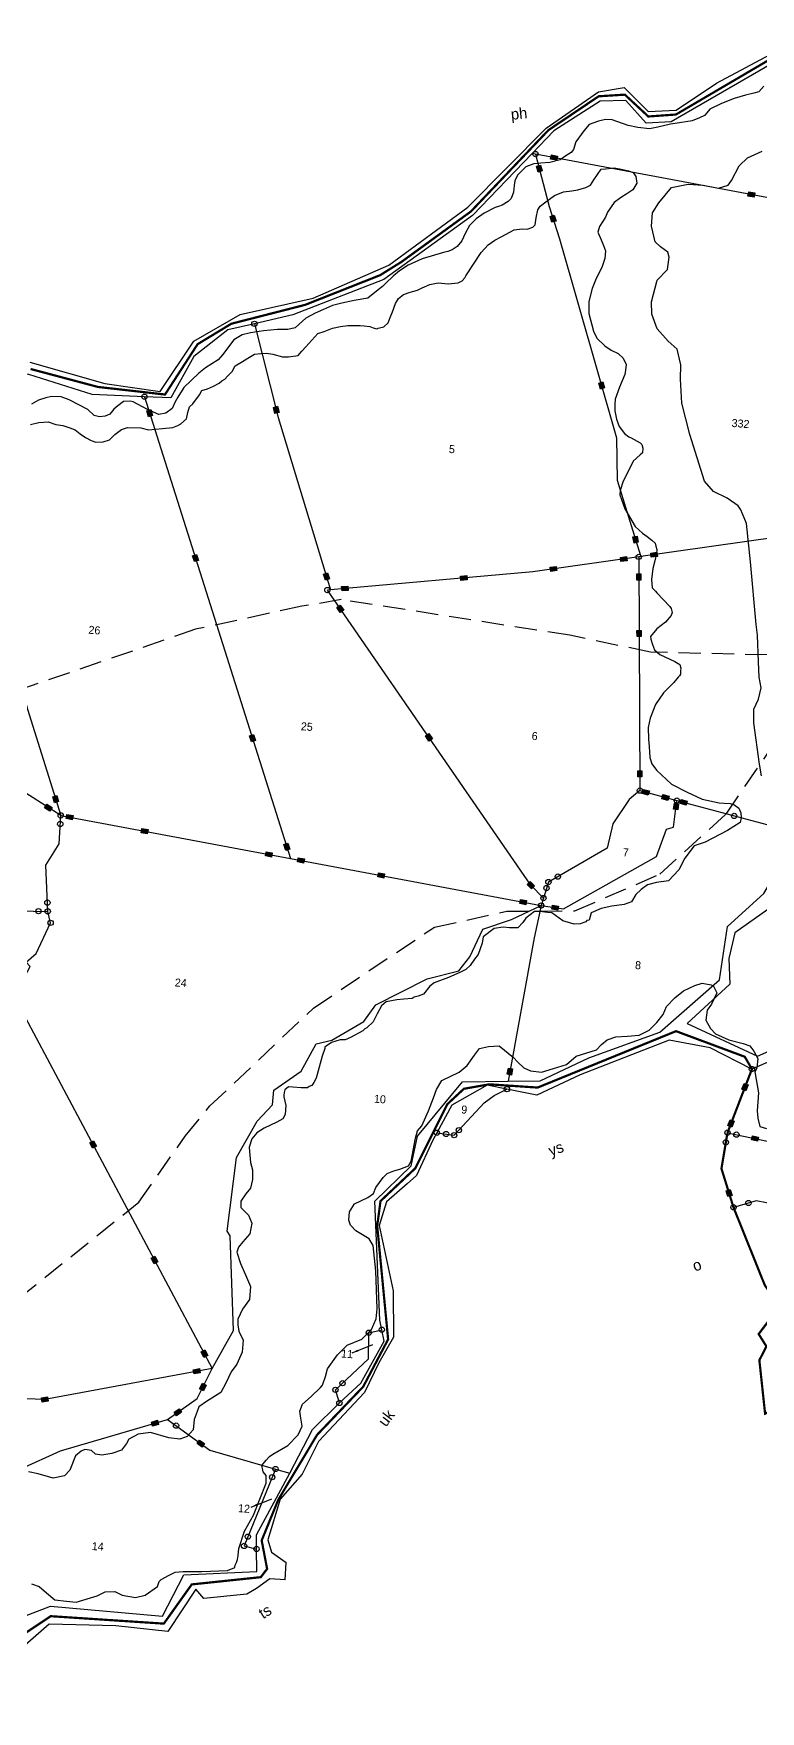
# Model space of a CAD drawing. Header units: metres. Extents: x 317818 to 324787, y 1863824 to 1868617.
# Drawn here: x 322096 to 322977, y 1866196 to 1868229 of the extents above; entities that cross this region are included whole.
import ezdxf

# ---------------------------------------------------------------- set-up
doc = ezdxf.new("R2010")
doc.units = ezdxf.units.M
doc.linetypes.add('DASHDOT', pattern=[1, 0.5, -0.25, 0, -0.25])
doc.linetypes.add('DASHED', pattern=[0.75, 0.5, -0.25])
for name, color, linetype in [('LINE_FOOTPATH', 1, 'DASHED'), ('OFF', 1, 'Continuous'), ('POLY_HATCH', 12, 'Continuous'), ('POLY_PARCEL', 6, 'Continuous'), ('POLY_WATER', 4, 'Continuous'), ('SYM_ARROW', 1, 'Continuous'), ('SYM_STONE', 1, 'Continuous'), ('TEXT_MAPOUT', 7, 'Continuous'), ('TEXT_PARCEL', 7, 'Continuous'), ('V_BOUND_LINE', 7, 'Continuous'), ('V_BOUND_STREAM_LINE', 7, 'DASHDOT')]:
    doc.layers.add(name, color=color, linetype=linetype)
doc.styles.add('TEXT_MAP', font='')
doc.styles.get('TEXT_MAP').set_extended_font_data('Kruti Dev 050')
doc.dimstyles.get("Standard").update_dxf_attribs({"dimtxt": 0.18, "dimasz": 0.18, "dimexe": 0.18, "dimexo": 0.0625, "dimgap": 0.09, "dimtad": 0, "dimtih": 1, "dimtoh": 1, "dimdec": 4, "dimzin": 0, "dimdsep": 46, "dimtxsty": 'Standard', "dimcen": 0.09, "dimadec": 0, "dimazin": 0, "dimtfac": 1, "dimtdec": 4, "dimtofl": 0, "dimtmove": 0, "dimatfit": 3, "dimfxl": 1, "dimtolj": 1, "dimtzin": 0, "dimarcsym": 0})

# ---------------------------------------------------------------- blocks, each defined once
blk = doc.blocks.new('STONESQUAREFILLED')
blk.add_hatch(color=256).paths.add_polyline_path([(0.7, -0.48), (0.7, 0.48), (-0.7, 0.48), (-0.7, -0.48)])
blk.add_lwpolyline([(-0.7, 0.48), (0.7, 0.48), (0.7, -0.48), (-0.7, -0.48)], close=True)
blk = doc.blocks.new('STONE')
blk.add_circle((0, 0), 0.851)
blk = doc.blocks.new('TEXTARROW')
blk.add_leader([(0.04, -0.01), (8.68, -0.01)], dimstyle='Standard', override={"dimtxt": 2.5, "dimasz": 2.5, "dimexe": 1.25, "dimexo": 0.625, "dimgap": 0.625, "dimtad": 1, "dimtih": 0, "dimtoh": 0, "dimzin": 8, "dimcen": 2.5, "dimtofl": 1})
blk = doc.blocks.new('222')
at = {"layer": 'LINE_FOOTPATH', "ltscale": 10}
for points in [[(112.65, 179.88), (116.42, 182.68), (116.98, 192.02), (138.92, 222.12), (144.54, 228.08), (219.37, 297.51), (228.68, 313.11), (233.77, 320.3), (255.38, 343.97), (281.19, 364.13), (297.18, 368.87), (312.46, 370.09), (330.9, 379.74), (344.78, 394.29), (366.41, 431.45), (379.2, 454.6), (413.1, 487.74), (443.49, 497.73), (491.79, 500.71), (520.42, 512.46), (579.2, 534.14)], [(366.41, 431.45), (325.15, 429.36), (306.74, 431.82), (254.88, 436.03), (246.15, 433.89), (222.6, 426.97), (183.37, 410.13), (144.46, 376.43), (104.34, 329.49)]]:
    blk.add_lwpolyline(points, dxfattribs=at)
at = {"layer": 'OFF'}
blk.add_lwpolyline([(258.52, 215.25), (258.39, 219.14)], dxfattribs=at)
at = {"layer": 'POLY_HATCH'}
for points in [[(352.1, 403.48), (351.45, 406.05), (349.52, 415.27), (349.31, 418.27), (350.17, 420.63), (350.6, 423.2), (349.95, 425.56), (349.52, 428.99), (348.88, 434.99), (348.45, 437.34), (346.09, 451.28), (344.57, 459.8), (343.5, 461.94), (343.07, 462.8), (342.43, 463.66), (339.85, 465.16), (336.63, 466.44), (334.48, 468.59), (330.4, 478.88), (328.04, 485.73), (327.4, 491.09), (327.18, 494.31), (326.11, 497.74), (323.96, 499.45), (321.33, 501.98), (319.83, 505.2), (319.61, 507.99), (320.47, 512.91), (322.62, 515.49), (322.83, 518.27), (322.4, 519.34), (320.68, 520.42), (319.4, 521.49), (318.32, 524.92), (318.32, 527.92), (319.61, 530.28), (322.19, 533.92), (325.84, 534.99), (329.27, 534.99), (332.71, 534.56), (334.86, 535.42), (335.5, 536.49), (337, 539.92), (338.72, 541.85), (341.94, 543.56)], [(341.25, 558.22), (340.18, 556.86), (339.11, 556.47), (337.27, 555.89), (334.75, 554.92), (332.03, 553.57), (329.51, 552.12), (328.86, 551.29), (328.37, 550.62), (327.3, 550.04), (325.75, 549.26), (321.97, 548.39), (320.9, 548.1), (318.09, 547.23), (316.25, 546.74), (313.63, 546.84), (311.4, 547.13), (307.71, 548.1), (306.26, 548.1), (304.7, 547.61), (302.67, 546.74), (301.6, 545.19), (299.95, 542.58), (299.56, 540.84), (299.08, 540.16), (297.97, 539.26), (296.71, 538.3), (294.48, 537.52), (292.44, 537.23), (290.89, 536.94), (289.15, 536.17), (287.4, 534.13), (286.92, 532.87), (286.82, 531.81), (286.82, 530.26), (286.4, 528.85), (285.72, 528.07), (284.46, 527.2), (283.68, 526.81), (282.91, 526.52), (280.58, 525.07), (278.83, 523.71), (277.47, 522.07), (276.6, 520.23), (276.02, 518.49), (275.05, 517.13), (273.98, 516.36), (273.01, 515.87), (272.04, 515.58), (267.39, 513.84), (264.35, 512.14), (262.51, 510.78), (261.15, 509.42), (259.6, 507.78), (258.92, 506.91), (258.04, 506.13), (255.81, 504.1), (252.81, 503.33), (250.09, 502.55), (248.05, 501.87), (246.11, 500.81), (244.27, 499.84), (242.23, 498.58), (240.84, 497.09), (240.06, 496.21), (238.41, 495.73), (236.08, 495.54), (232.98, 495.05), (230.07, 494.37), (228.23, 493.79), (226.48, 492.54), (224.15, 488.95), (223.28, 487.79), (220.57, 485.76), (219.11, 484.5), (216.01, 481.01), (214.8, 478.73), (214.32, 477.67), (213.73, 476.12), (212.38, 474.96), (210.82, 474.57), (208.21, 475.44), (204.91, 476.99), (204.23, 477.09), (202.68, 476.89), (201.51, 475.83), (200.64, 474.96), (199.86, 473.79), (198.8, 473.31), (197.54, 473.02), (196.37, 473.21), (194.82, 474.47), (190.46, 476.31), (188.61, 476.89), (186.48, 476.8), (185.22, 476.41), (183.57, 475.73), (182.11, 474.76)], [(182.24, 470.18), (184.08, 470.76), (186.12, 471.05), (187.87, 470.57), (189.5, 470.47), (191.06, 470.08), (192.32, 469.69), (193.48, 468.92), (194.74, 468.14), (196.1, 467.56), (197.17, 467.27), (198.82, 467.46), (200.17, 468.04), (201.34, 469.3), (202.7, 470.56), (204.05, 471.14), (207.06, 471.24), (208.81, 470.95), (211.91, 471.43), (214.24, 471.82), (215.31, 472.4), (215.98, 472.79), (217.15, 474.05), (217.34, 475.5), (217.63, 476.76), (218.31, 477.53), (219.62, 479.65), (220.11, 480.62), (221.37, 481.11), (222.63, 481.78), (223.89, 482.56), (224.47, 483.14), (225.05, 483.53), (225.63, 484.3), (226.6, 485.37), (227.19, 486.72), (228.74, 487.79), (229.9, 488.66), (231.36, 489.63), (232.72, 489.92), (233.98, 490.11), (235.43, 489.92), (237.66, 489.53), (239.02, 489.63), (241.15, 490.11), (241.93, 491.08), (242.71, 492.14), (245.23, 495.34), (246.59, 495.92), (248.43, 496.79), (250.17, 497.27), (251.82, 497.66), (254.54, 497.86), (255.51, 497.86), (256.77, 497.76), (257.55, 497.56), (258.39, 497.34), (258.68, 497.53), (259.94, 497.92), (260.81, 498.89), (261.2, 500.15), (261.59, 501.41), (262.17, 503.34), (262.75, 504.5), (263.82, 505.47), (265.27, 506.15), (266.83, 506.73), (267.89, 507.31), (269.54, 508.18), (271.38, 508.67), (273.62, 508.67), (275.85, 509.05), (276.72, 509.54), (277.3, 510.22), (277.5, 510.7), (280.5, 516.22), (281.96, 518.06), (283.41, 519.22), (284.77, 520.09), (287.58, 521.83), (289.38, 522.18), (290.44, 522.18), (291.7, 522.76), (292.19, 523.34), (292.29, 524.89), (292.58, 526.73), (292.97, 527.6), (294.23, 528.67), (296.07, 530.22), (298.01, 531.18), (299.85, 531.57), (301.21, 531.86), (302.96, 532.54), (303.93, 533.12), (304.6, 534.38), (306.08, 536.85), (307.05, 537.04), (308.99, 537.43), (310.54, 537.24), (312.29, 536.95), (313.36, 536.66), (314.03, 535.78), (314.33, 534.33), (313.55, 532.78), (312.29, 531.81), (310.93, 530.75), (309.57, 529.59), (308.22, 527.36), (307.83, 526.2), (306.64, 523.98), (306.35, 522.72), (307.22, 521.07), (307.9, 519.81), (308.39, 518.65), (308.39, 516.91), (307.9, 514.88), (306.74, 512.26), (306.06, 509.94), (305.48, 507.03), (305.67, 504.32), (307.03, 500.45), (307.92, 498.91), (309.86, 497.36), (311.31, 496.49), (312.96, 495.81), (314.13, 494.84), (314.9, 493.49), (314.9, 492.23), (314.8, 491.26), (313.83, 488.26), (313.06, 485.55), (313.06, 484.39), (313.16, 482.94), (313.64, 481.1), (314.42, 479.45), (315.68, 478), (316.74, 477.32), (317.23, 477.13), (319.36, 476.16), (319.75, 475.79), (320.04, 475.02), (320.04, 473.95), (319.56, 473.47), (318.1, 471.92), (317.13, 469.5), (316.16, 467.27), (315.68, 465.14), (315.68, 464.17), (317.04, 461.07), (319.66, 457.3), (321.4, 455.94), (322.47, 455.26), (323.63, 454.49), (324.43, 453.93), (324.58, 453.21), (324.87, 452.49), (324.87, 451.62), (324.58, 449.89), (324.29, 448.16), (324.14, 445.71), (324.43, 443.83), (325.3, 443.11), (325.59, 442.82), (328.77, 439.94), (329.06, 439.51), (329.35, 438.64), (329.2, 437.92), (328.05, 436.33), (326.17, 434.74), (324.87, 432.87), (325.01, 432.29), (325.44, 431.14), (326.02, 429.98), (327.32, 428.97), (330.79, 427.68), (331.93, 427.12), (332.22, 426.25), (332.22, 425.68), (332.22, 424.96), (332.08, 424.52), (331.79, 424.23), (330.92, 422.94), (328.75, 420.48), (327.16, 417.74), (326.15, 414.57), (325.86, 412.41), (326.15, 409.81), (326.44, 408.22), (326.73, 405.77), (327.31, 404.33), (328.47, 403.03), (332.08, 400.14), (335.69, 398.56), (339.16, 397.26), (343.06, 396.73), (344.21, 396.73), (345.51, 396.73), (346.38, 396.59), (347.54, 395.87), (348.12, 394.86), (348.26, 393.7), (348.12, 392.69), (345.37, 390.67), (340.6, 387.64), (338.14, 386.63), (336.26, 383.75), (335.11, 381.01), (332.94, 378.41), (330.34, 377.83), (328.32, 377.11), (327.02, 375.96), (325.86, 374.81), (324.99, 373.07), (323.4, 372.35), (320.66, 371.78), (318.34, 371.05), (316.18, 369.9), (315.85, 368.25), (315.27, 368.11), (315.13, 367.82), (313.83, 367.24), (312.53, 367.1), (309.92, 367.67), (307.32, 369.26), (306.31, 369.26), (304.58, 369.41), (303.42, 369.26), (301.54, 367.67), (300.96, 366.66), (299.95, 365.37), (298.07, 365.22), (296.63, 365.22), (294.61, 364.79), (292.29, 362.77), (292.15, 361.33), (291.43, 358.73), (290.7, 357.58), (289.84, 356.13), (288.97, 355.12), (287.67, 354.4), (285.21, 353.1), (282.03, 351.66), (281.16, 350.8), (279.86, 348.92), (278.71, 348.34), (277.84, 348.05), (277.41, 347.77), (275.53, 347.48), (273.94, 347.19), (271.63, 346.61), (270.61, 345.6), (269.75, 343.73), (268.98, 341.87), (267.68, 340.43), (267.24, 340.14), (266.81, 339.71), (264.21, 337.98), (263.05, 337.4), (261.89, 337.26), (260.02, 336.54), (258.86, 335.67), (258.57, 335.38), (258.57, 335.09), (258.14, 333.36), (257.13, 328.31), (256.69, 327.3), (256.26, 326.58), (255.68, 326.29), (255.39, 326), (253.95, 325.86), (252.07, 325.86), (251.06, 325.86), (250.33, 325.14), (250.19, 324.56), (250.19, 323.98), (250.19, 323.55), (250.77, 321.68), (250.77, 319.66), (250.33, 318.65), (249.03, 317.78), (246.29, 316.19), (244.7, 315.04), (243.68, 313.6), (243.25, 311.72), (243.4, 310.71), (243.83, 308.26), (244.4, 306.7), (244.54, 304.54), (244.25, 302.52), (243.24, 301.22), (242.23, 299.49), (242.38, 298.05), (244.25, 296.46), (245.12, 294.73), (244.83, 292.28), (243.39, 290.4), (242.52, 289.1), (242.23, 287.95), (243.24, 285.5), (244.54, 283.04), (245.84, 280.45), (245.84, 277.56), (244.4, 275.25), (243.51, 272.97), (243.65, 271.67), (243.94, 270.23), (245.1, 268.36), (245.1, 265.62), (244.09, 262.87), (242.93, 261), (241.92, 258.4), (240.91, 256.24), (237.87, 253.93), (236.28, 252.63), (235.96, 251.56), (235.38, 249.69), (235.38, 247.38), (234.08, 245.79), (232.49, 245.07), (230.04, 245.22), (225.85, 246.08), (223.1, 245.5), (221.08, 244.21), (220.64, 243.2), (219.63, 241.61), (217.46, 240.74), (215.3, 240.17), (213.85, 240.31), (212.84, 241.03), (211.39, 241.18), (210.53, 240.74), (209.37, 239.59), (208.36, 236.27), (207.2, 234.97), (204.75, 234.25), (201.28, 234.97), (199.11, 235.26)], [(201.64, 210.15), (203.38, 209.72), (205.11, 208.42), (207.13, 206.98), (209.73, 206.83), (211.9, 206.83), (216.53, 208.56), (218.26, 209.57), (220.43, 209.86), (222.16, 209.14), (225.2, 208.85), (227.33, 209.52), (229.93, 211.68), (230.22, 212.84), (230.65, 213.27), (232.38, 214.42), (233.68, 215.15), (235.42, 215.43), (239.61, 215.72), (245.39, 216.44), (246.98, 217.17), (246.98, 217.74), (247.27, 218.32), (247.41, 219.04), (247.56, 219.91), (247.56, 221.49), (248.57, 225.53), (250.3, 229.28), (252.62, 236.64), (252.47, 238.37), (251.75, 239.09), (251.64, 239.5), (251.35, 240.51), (252.22, 241.81), (252.94, 242.68), (253.66, 243.25), (256.84, 245.42), (259.01, 248.01), (259.73, 250.03), (259.3, 251.76), (259.01, 253.35), (259.44, 254.94), (261.32, 256.81), (263.2, 258.98), (263.63, 259.55), (264.21, 261.57), (264.5, 263.3), (266.52, 266.62), (268.55, 268.93), (271.73, 270.52), (273.75, 272.83), (274.62, 275.28), (274.62, 277.59), (273.76, 286.05), (272.74, 291.68), (271.73, 293.12), (268.55, 294.71), (267.25, 295.86), (266.82, 297.02), (266.82, 298.89), (267.83, 300.77), (270.72, 302.36), (271.93, 303.34), (272.37, 304.78), (273.81, 307.09), (274.68, 308.1), (276.12, 308.82), (277.42, 309.25), (279.3, 310.12), (279.88, 311.27), (280.46, 316.46), (280.75, 318.19), (281.62, 319.35), (282.92, 322.81), (283.78, 325.84), (284.36, 327.72), (285.37, 329.88), (289.13, 332.04), (290.86, 333.63), (292.31, 336.08), (293.32, 337.67), (295.34, 338.25), (297.66, 338.54), (301.13, 336.23), (302.14, 335.22), (303.58, 334.06), (305.17, 333.49), (307.63, 333.34), (310.23, 334.35), (313.12, 335.51), (315.14, 337.53), (319.62, 339.26), (320.64, 340.55), (321.86, 341.68), (323.74, 342.54), (326.34, 342.83), (328.94, 343.27), (331.11, 344.56), (332.7, 346.44), (334, 348.32), (334.58, 350.19), (336.31, 352.21), (338.19, 353.94), (340.65, 355.38), (342.24, 355.96), (344.26, 355.77), (344.82, 355.49), (345.66, 354.09), (344.68, 351.42), (343.83, 350.01), (343.69, 347.77), (344.82, 345.94), (346.09, 344.82), (349.18, 343.7), (352.42, 343.13), (353.96, 342.71), (354.95, 341.59), (355.93, 340.04), (355.93, 337.94), (355.79, 337.52), (355.51, 336.95), (356.68, 332.36), (356.68, 328.28), (356.97, 326.6), (357.53, 324.77), (359.08, 324.49)]]:
    blk.add_lwpolyline(points, dxfattribs=at)
at = {"layer": 'POLY_PARCEL'}
for points in [[(291.1, 539.18), (290.35, 539.27)], [(291.1, 539.18), (295.01, 527.67), (297.92, 520.57), (313.99, 476.91), (314.85, 467.37), (319.93, 454.36), (321.41, 450.65)], [(344.1, 533.26), (291.1, 539.18)], [(230.81, 496.46), (237.7, 475.82), (252.31, 438.07)], [(207.34, 478.28), (247.76, 377.13)], [(370.73, 459.38), (367.94, 460.77), (321.41, 450.65)], [(320.94, 450.55), (297.43, 445.44), (252.31, 438.07)], [(321.41, 450.65), (320.94, 450.55)], [(320.94, 450.55), (325.07, 398.14)], [(171.26, 446.91), (184.61, 410.89), (186.23, 406.24), (195.45, 382.99)], [(252.31, 438.07), (251.58, 437.96)], [(305.19, 372.44), (302.14, 375.11), (251.58, 437.96)], [(304.8, 370.75), (309.84, 370.33), (329.91, 383.63), (331.64, 389.94), (333.2, 390.54), (333.52, 396.53)], [(325.07, 398.14), (322.82, 395.98), (319.53, 390.28), (318.66, 384.67), (306.03, 376.12), (305.19, 372.44)], [(325.07, 398.14), (333.52, 396.53)], [(333.52, 396.53), (360.95, 391.31)], [(195.45, 382.99), (184.43, 388.93), (179.38, 384.3), (177.58, 384.35), (176.25, 382.33)], [(194.13, 361.26), (192.97, 371.62), (195.6, 376.62), (195.45, 382.99)], [(195.45, 382.99), (247.76, 377.13)], [(247.76, 377.13), (304.8, 370.75)], [(238.62, 261.48), (242.74, 270.31), (240.44, 291.5), (239.67, 292.5), (240.59, 309.16), (244.59, 317.68), (247.82, 321.6), (247.82, 324.9), (253.67, 329.58), (256.58, 336), (260, 337.11), (266.9, 341.79), (269.36, 345.7), (280.43, 352.38), (287.36, 354.76), (289.66, 358.07), (292.13, 364.44), (298.37, 367.08), (304.8, 370.75)], [(304.8, 370.75), (303.78, 363.35), (300.28, 330.79)], [(305.19, 372.44), (304.8, 370.75)], [(174.74, 360.27), (194.13, 361.26)], [(188.02, 341.6), (191.07, 348.59), (190.12, 349.49), (192.23, 351.64), (194.97, 358.74), (194.13, 361.26)], [(188.02, 341.6), (238.62, 261.48)], [(285.13, 318.06), (289.08, 317.8), (295.27, 325.51), (297.39, 327.35), (300.16, 328.99)], [(350.38, 322.86), (371.54, 320.02), (372.73, 318.48), (373.91, 310.51), (371.66, 310.09), (369.53, 307.91), (367.17, 308.09), (365.04, 307.2), (357.94, 308.09), (352.96, 306.23)], [(267.73, 255.83), (266.63, 258.71), (273.55, 266.2), (273.17, 272.06), (276.04, 272.97)], [(238.62, 261.48), (201.54, 251.73), (151.81, 249.83)], [(229.44, 249.27), (235.75, 254.5), (238.62, 261.48)], [(142.92, 207), (164.84, 221.37), (170.55, 228.67), (197.3, 235.75), (205.92, 240.49), (229.44, 249.27)], [(229.44, 249.27), (239.44, 243.12), (254.48, 239.96)], [(254.48, 239.96), (248.7, 222.19), (251.55, 221.7)], [(254.48, 239.96), (257.78, 239.26)]]:
    blk.add_lwpolyline(points, dxfattribs=at)
at = {"layer": 'POLY_WATER'}
for points in [[(181.01, 484.13), (198.19, 480.57), (210.75, 479.68), (217.48, 491.57), (227.44, 498.28), (243.57, 503.22), (260.02, 511.87), (276.79, 526.19), (293.08, 545.2), (304.18, 554.17), (309.93, 555.55), (315.69, 550.61), (321.92, 551.34), (330.59, 558.06), (350.61, 570.75)], [(350.93, 568.98), (321.03, 548.67), (315.44, 547.95), (310.5, 552.72), (304.75, 552.15), (294.8, 544.66), (290.35, 539.27)], [(290.35, 539.27), (278.01, 524.33), (259.13, 508.55), (239.27, 499.09), (230.81, 496.46)], [(230.81, 496.46), (224.93, 494.64), (217.72, 488.09), (213.26, 478.47), (207.34, 478.28)], [(207.34, 478.28), (195.52, 477.9), (181.01, 481.38), (159.05, 479.84)], [(300.28, 330.79), (307.45, 331.43), (318, 337.4), (333.52, 344.31), (346.09, 356.99), (346.96, 369.13), (354.55, 377.11), (358.38, 384.82), (359.12, 389.45), (360.95, 391.31)], [(365, 390.8), (358.25, 382.27), (355.76, 373.62), (348.71, 367.79), (347.83, 361.95), (348.44, 356.25), (339.5, 346.66), (355.83, 340.55), (372.83, 349.61), (382.57, 350.21), (401.05, 345.72), (409.59, 340.95), (413.96, 329.08), (422.09, 327.58)], [(402.73, 342.97), (382.78, 347.19), (373.57, 347.39), (354.82, 337.55)], [(354.82, 337.55), (345.08, 341.63), (335.74, 342.63), (316.32, 333.44), (306.97, 328.14), (300.16, 328.99)], [(276.04, 272.97), (275.46, 275.08), (272.37, 301.65), (279.96, 310.17), (280.83, 316.94), (290.04, 329.89), (300.28, 330.79)], [(300.16, 328.99), (295.62, 329.55), (288.02, 324.51), (285.13, 318.06)], [(285.13, 318.06), (284.34, 316.29), (281.3, 308.15), (279.36, 306.07), (274.99, 301.71), (273.71, 296.28), (277.94, 281.86), (278.82, 271.46), (275.93, 265.49), (273.17, 258.58), (263.7, 246.84), (260.54, 239.26), (256.04, 233.29), (253.95, 223.97), (254.96, 221.22), (258.39, 219.14)], [(267.73, 255.83), (272.23, 260.59), (276.74, 270.46), (276.04, 272.97)], [(257.78, 239.26), (262.15, 249.46), (267.73, 255.83)], [(251.55, 221.7), (251.27, 224.91), (257.78, 239.26)], [(198.65, 201.9), (206.24, 205.46), (231.58, 205.12), (235.68, 214.71), (252.01, 216.66), (251.55, 221.7)], [(258.52, 215.25), (255.03, 215.25), (252.21, 212.83), (250.12, 211.43), (240.51, 209.75), (238.57, 211.69), (232.99, 201.7), (221.23, 202.17), (206.24, 201.43), (200.61, 195.76), (196.16, 192.98), (196.5, 189.29), (194.68, 189.09), (190.85, 190.77), (182.19, 190.03), (170.96, 182.18), (167.67, 180.64), (168.54, 178.96)]]:
    blk.add_lwpolyline(points, dxfattribs=at)
at = {"layer": 'V_BOUND_LINE', "const_width": 0.5}
for points in [[(350.38, 322.86), (354.82, 337.55)], [(352.96, 306.23), (349.62, 314.72), (350.38, 322.86)], [(395.96, 251.12), (389.64, 253.68), (365.76, 261.71), (363.47, 260.48), (361.3, 272.37), (362.65, 275.59), (360.71, 278.23), (365, 284.85), (361.3, 289.24), (352.96, 306.23)]]:
    blk.add_lwpolyline(points, dxfattribs=at)
at = {"layer": 'V_BOUND_STREAM_LINE', "ltscale": 10, "const_width": 0.5}
for points in [[(181.32, 482.62), (196.72, 479.71), (211.91, 479.12), (218.39, 490.95), (225.61, 496.09), (241.87, 501.55), (258.23, 509.45), (262.8, 512.79), (277.56, 525.25), (293.6, 544.76), (304.33, 553.19), (310.17, 553.99), (315.8, 549.48), (321.97, 550.38), (343.11, 564.96)], [(354.82, 337.55), (353, 340.19), (337.15, 344.79), (307.01, 329.85), (296.11, 329.78), (290.49, 328.36), (287.03, 324.64), (280.87, 309.7), (273.62, 301.79), (273.29, 296.18), (277.62, 270.9), (272.81, 259.88), (263.26, 248.32), (255.61, 233.11), (252.56, 223.71), (254.25, 217.42), (252.97, 215.46), (237.59, 212.69), (231.97, 203.43), (206.44, 203.23), (195.27, 194.51)]]:
    blk.add_lwpolyline(points, dxfattribs=at)
at = {"layer": 'SYM_ARROW', "xscale": 0.5767211089446391, "yscale": 0.5767211089446391, "zscale": 0.5767211089446391, "rotation": 25.99546867298595}
for p in [(269.74, 267.27), (249.64, 231.03)]:
    blk.add_blockref('TEXTARROW', p, dxfattribs=at)
at = {"layer": 'SYM_STONE', "xscale": 0.7, "yscale": 0.7, "zscale": 0.7}
for p in [(291.1, 539.18), (230.81, 496.46), (207.34, 478.28), (320.94, 450.55), (251.58, 437.96), (325.07, 398.14), (333.52, 396.53), (346.65, 394.03), (195.45, 382.99), (195.5, 381.06), (308.07, 377.5), (305.71, 374.74), (306.03, 376.12), (304.8, 370.75), (305.19, 372.44), (193.91, 363.21), (192.06, 361.16), (194.13, 361.26), (194.97, 358.74), (354.82, 337.55), (300.16, 328.99), (350.18, 320.7), (350.38, 322.86), (352.42, 322.59), (285.13, 318.06), (287.23, 317.92), (289.08, 317.8), (290.04, 318.99), (352.96, 306.23), (356.24, 307.45), (273.17, 272.06), (276.04, 272.97), (268.11, 260.31), (266.63, 258.71), (267.73, 255.83), (231.44, 248.04), (253.86, 238.07), (254.48, 239.96), (248.7, 222.19), (249.39, 224.33), (251.55, 221.7)]:
    blk.add_blockref('STONE', p, dxfattribs=at)
at = {"layer": 'SYM_STONE'}
for p, rotation in [((292.19, 535.99), 290.1795953644469), ((295.32, 538.71), 353.6210259273459), ((340.24, 533.69), 353.6210259273469), ((296.12, 524.97), 290.1795953644469), ((309.77, 488.39), 290.1795953644466), ((208.77, 474.71), 291.7830329223669), ((237.13, 477.52), 288.4588095375688), ((319.93, 454.36), 104.7593967710632), ((317.6, 449.82), 12.26651539868665), ((324.34, 451.29), 12.2665153986868), ((302.01, 446.44), 12.26651539868589), ((321.29, 446.05), 274.5064878256949), ((221.46, 442.95), 291.783032922366), ((251.17, 441), 111.1603176676919), ((282.03, 442.93), 9.270570061772347), ((255.5, 438.59), 9.270570061772908), ((254.8, 433.95), 308.8185168157438), ((322.29, 433.38), 274.5064878256941), ((237.23, 403.5), 291.7830329223676), ((276.81, 406.6), 308.8185168157438), ((324.77, 401.91), 94.5064878256943), ((326.43, 397.88), 349.2214808440514), ((330.91, 397.03), 349.2214808440535), ((335.09, 396.23), 349.2214808440502), ((333.45, 395.18), 266.9495491280651), ((192.57, 384.54), 331.6790307320987), ((194.06, 386.57), 111.240123976743), ((197.48, 382.76), 353.6161207322686), ((214.54, 380.85), 353.6161207322669), ((242.83, 377.69), 353.6161207322671), ((246.74, 379.68), 111.7830329223666), ((250.13, 376.87), 353.6161207322662), ((268.39, 374.83), 353.6161207322662), ((302.14, 375.11), 318.7738841981536), ((300.69, 371.21), 353.6161207322664), ((307.98, 370.49), 355.2097054846336), ((300.53, 332.97), 83.54473502519), ((353.57, 333.39), 73.18223148752307), ((351.03, 325.01), 73.18223148752766), ((356.65, 322.02), 172.330625050119), ((208.15, 309.72), 302.2751941854302), ((351.73, 309.36), 291.4952571774252), ((223.86, 284.85), 302.2751941854299), ((236.61, 264.65), 302.2751941854287), ((235.18, 260.58), 14.73600839268619), ((236.83, 257.15), 67.65161786338547), ((201.54, 251.73), 14.73600839268651), ((231.61, 251.08), 39.64523253745589), ((226.67, 248.24), 20.47648980348401), ((237.31, 244.43), 328.3894158456244)]:
    blk.add_blockref('STONESQUAREFILLED', p, dxfattribs=dict(at, rotation=rotation))
at = {"layer": 'TEXT_MAPOUT', "ltscale": 10, "style": 'TEXT_MAP'}
for s, rotation, p in [('ph', 9.9936, (285.11, 546.45)), ('ys', 24.743, (311.14, 314.61)), ('o', 24.743, (345.38, 291.15)), ('uk', 57.2264, (278.58, 251.08)), ('ts', 36.2136, (254.17, 206.05))]:
    blk.add_text(s, height=2.5, rotation=rotation, dxfattribs=at).set_placement(p)
at = {"layer": 'TEXT_PARCEL', "ltscale": 10, "style": 'TEXT_MAP'}
for s, p in [('332', (339.58, 481.24)), ('5', (276.55, 470.72)), ('26', (198.63, 424.21)), ('25', (247.9, 406.09)), ('6', (299.88, 407.75)), ('7', (322.25, 383.16)), ('8', (326.87, 358.06)), ('24', (223.84, 346.54)), ('10', (270.47, 323.76)), ('9', (290.24, 322.79)), ('11', (267.31, 266.07)), ('12', (246.73, 229.68)), ('14', (214.53, 218.76))]:
    blk.add_text(s, height=1.8, dxfattribs=at).set_placement(p)
blk = doc.blocks.new('d625')
at = {"xscale": 5.387401646771488, "yscale": 5.387401646771488, "zscale": 5.387401646771488, "rotation": 355.7826530537321}
blk.add_blockref('222', (320926.6, 1865301.1), dxfattribs=at)

msp = doc.modelspace()

# ---------------------------------------------------------------- block references
msp.add_blockref('d625', (0, 0))

doc.saveas('drawing.dxf')
